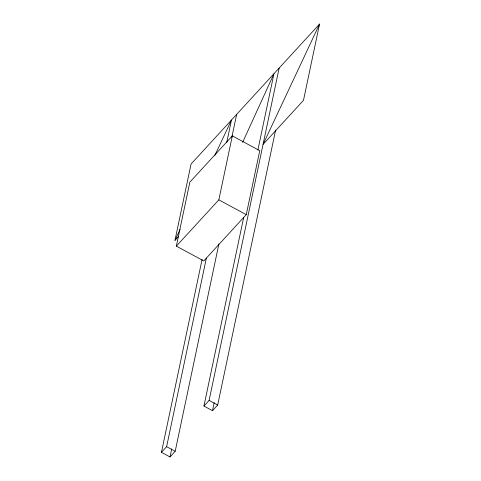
<?xml version="1.0" encoding="UTF-8"?>
<svg xmlns="http://www.w3.org/2000/svg" width="481" height="481" viewBox="0 0 481 481"><rect width="100%" height="100%" fill="white"/><g stroke="black" fill="none" stroke-linecap="round" stroke-linejoin="round"><path stroke-width="0.72" d="M178.517 236.496L174.982 240.344L191.065 164.021L319.558 24.05L303.469 100.379L263.059 144.402L319.558 24.05M176.353 246.14L189.839 182.161L232.323 135.876L259.74 150.673L246.26 214.652L203.776 260.93L176.353 246.14L218.837 199.855L232.323 135.876M218.885 243.969L175.192 451.304L170.015 456.95L161.442 452.326L202.098 259.409M226.683 142.749L231.475 119.997L214.881 155.351M161.442 452.326L166.624 446.681L206.361 258.111M231.866 137.103L236.658 114.352M170.015 456.95L171.717 448.863M275.625 130.044L217.677 405.026L212.5 410.672L203.932 406.048L243.669 217.472M257.876 150.042L273.96 73.719L242.61 142.4M203.932 406.048L209.109 400.402L279.142 68.074M212.5 410.672L214.201 402.585M174.982 240.344L180.086 229.467M218.837 199.855L246.26 214.652M209.109 400.402L217.677 405.026M166.624 446.681L175.192 451.304"/></g></svg>
